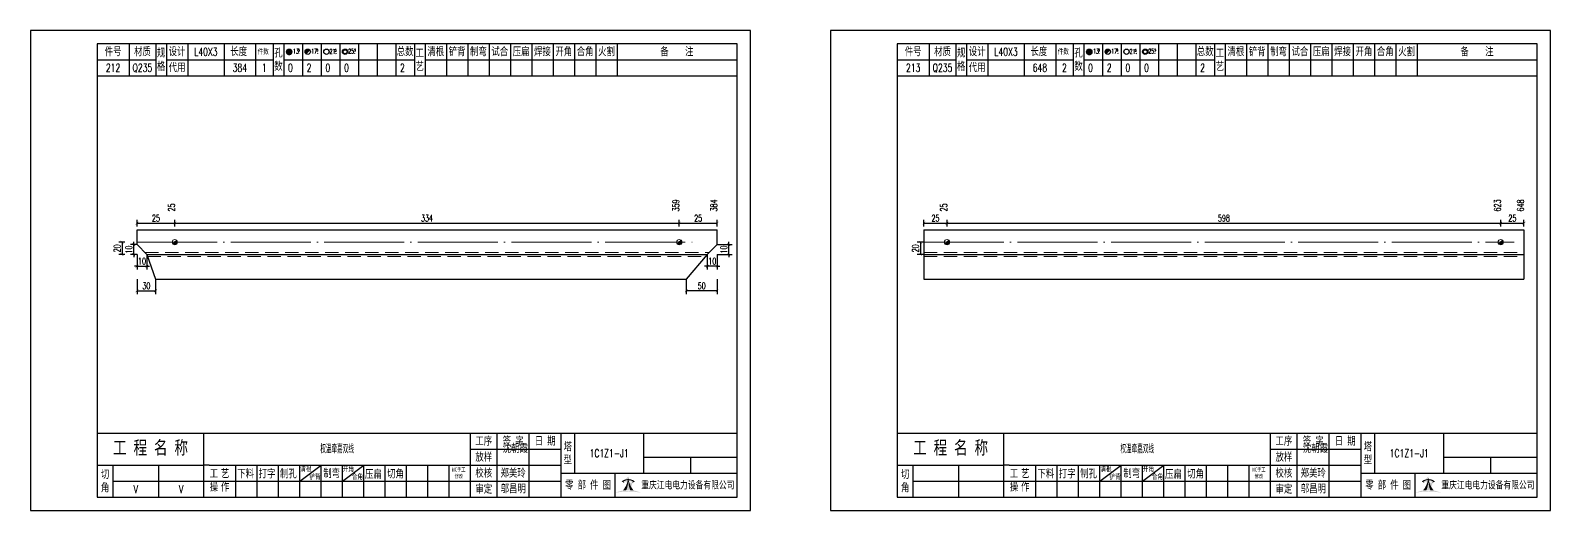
# Model space of a CAD drawing. Header units: millimetres. Extents: x -524 to 9570, y -2481 to 180.
# Drawn here: x 3300 to 3870, y -600 to -420 of the extents above; entities that cross this region are included whole.
import ezdxf
from ezdxf.enums import TextEntityAlignment as Align

# ---------------------------------------------------------------- set-up
doc = ezdxf.new("R2010")
doc.units = ezdxf.units.MM
doc.header["$LTSCALE"] = 20
doc.header["$PDMODE"] = 1
doc.linetypes.add('DASHDOT2X', pattern=[1.75, 1.5, -0.125, 0, -0.125])
doc.linetypes.add('HIDDEN', pattern=[0.375, 0.25, -0.125])
for name, color, linetype, lineweight in [('1', 7, 'Continuous', 25), ('11', 1, 'Continuous', 13), ('2', 1, 'HIDDEN', 13), ('5', 7, 'Continuous', 13), ('7', 3, 'DASHDOT2X', 13)]:
    doc.layers.add(name, color=color, linetype=linetype, lineweight=lineweight)
doc.styles.get("Standard").update_dxf_attribs({"font": 'simplex', "width": 0.7, "bigfont": 'gbhzfs.shx'})
doc.styles.add('SYMBOL_TXT', font='txt.shx', dxfattribs={"width": 0.6})
doc.styles.add('TITLE_TXT', font='simplex.shx', dxfattribs={"width": 0.75, "height": 2.5, "bigfont": 'gbhzfs.shx'})
doc.dimstyles.get("Standard").update_dxf_attribs({"dimtxt": 2.5, "dimasz": 1, "dimexe": 1.25, "dimexo": 0, "dimgap": 0.63, "dimtad": 1, "dimzin": 0, "dimdsep": 46, "dimtxsty": 'standard', "dimblk": 'ARCHTICK', "dimblk1": 'ARCHTICK', "dimblk2": 'ARCHTICK', "dimcen": 0.09, "dimadec": 0, "dimazin": 0, "dimtfac": 1, "dimtdec": 1, "dimtix": 1, "dimtmove": 2, "dimatfit": 3, "dimfxl": 0, "dimtolj": 1, "dimtzin": 0, "dimarcsym": 0})
pattern_1 = [(0, (-3, 0), (0, 0.0125), [])]

# ---------------------------------------------------------------- blocks, each defined once
blk = doc.blocks.new('M12_HOLE')
h = blk.add_hatch()
h.set_pattern_fill('LINE', scale=0.1, style=0)
h.set_pattern_definition(pattern_1)
h.paths.add_polyline_path([(-5, 0, 1), (-1, 0, 1)])
at = {"color": 7}
blk.add_circle((-3, 0), 2, dxfattribs=at)
at = {"color": 7, "attachment_point": 1, "style": 'SYMBOL_TXT'}
for s, insert, char_height, width in [('13\\f??|b0|i0|c0|p54;.', (-0.1170648347537053, 2.110404609075999), 3.5, 5.707453662650948), ('5', (3.739322910876695, 2.264550918150206), 1.8, 2.930899999712656)]:
    blk.add_mtext(s, dxfattribs=dict(at, insert=insert, char_height=char_height, width=width))
blk = doc.blocks.new('M16_HOLE')
h = blk.add_hatch()
h.set_pattern_fill('LINE', scale=0.1, style=0)
h.set_pattern_definition(pattern_1)
h.paths.add_polyline_path([(-1.585786437626905, 1.414213562373095, 0.668178637919299), (-5, 0, 0.198912367379658), (-4.414213562373095, -1.414213562373095)])
at = {"color": 7}
blk.add_circle((-3, 0), 2, dxfattribs=at)
at = {"color": 7, "attachment_point": 1, "style": 'SYMBOL_TXT'}
for s, insert, char_height, width in [('17.', (-0.443935574240129, 2.13042063441452), 3.5, 6.3164), ('5', (3.564570640825252, 2.25180437378188), 1.8, 1.822)]:
    blk.add_mtext(s, dxfattribs=dict(at, insert=insert, char_height=char_height, width=width))
blk = doc.blocks.new('M20_HOLE')
at = {"color": 7}
blk.add_circle((-3, 0), 2, dxfattribs=at)
at = {"color": 7, "attachment_point": 1, "style": 'SYMBOL_TXT'}
for s, insert, char_height, width in [('21.', (-0.6868754558352066, 2.009036737063269), 3.5, 6.0735), ('5', (3.321630759230175, 2.009036737063269), 1.8, 1.4576)]:
    blk.add_mtext(s, dxfattribs=dict(at, insert=insert, char_height=char_height, width=width))
blk = doc.blocks.new('M24_HOLE')
at = {"color": 7}
for radius in [2, 1.5]:
    blk.add_circle((-3, 0), radius, dxfattribs=at)
at = {"color": 7, "attachment_point": 1, "style": 'SYMBOL_TXT'}
for s, insert, char_height, width in [('25.', (-0.6868754558352066, 2.13042063441452), 3.5, 2.4294), ('5', (3.928980201610216, 2.25180437378188), 1.8, 1.9435)]:
    blk.add_mtext(s, dxfattribs=dict(at, insert=insert, char_height=char_height, width=width))
blk = doc.blocks.new('A$C1E394B87')
for p, q in [((270, 180), (0, 180)), ((0, 180), (0, 0)), ((270, 0), (270, 180)), ((0, 0), (270, 0))]:
    blk.add_line(p, q)
blk = doc.blocks.new('JgCard')
h = blk.add_hatch(color=256)
edge = h.paths.add_edge_path()
edge.add_arc((223.8016524729837, -21.84717885384339), 29.00860721842082, 79.81716678233735, 89.27812697573944)
edge.add_arc((224.5325955616654, -21.84717885384339), 29.00860721842082, 90.72187302426055, 100.1828332176626)
edge.add_arc((224.0279874541857, -3.830853464385541), 11.50536553551401, 89.30709440376557, 113.6959925615352, ccw=False)
edge.add_arc((224.3062605804644, -3.830853464385541), 11.50536553551401, 66.30400743846491, 90.69290559623443, ccw=False)
edge = h.paths.add_edge_path()
edge.add_arc((233.0302112674253, 13.18449056462987), 8.873034629199061, 191.5208225546964, 219.6965150385776)
edge.add_arc((215.3040367672247, 13.18449056462987), 8.873034629199061, 320.3034849614224, 348.4791774453036)
edge.add_arc((214.0326012329333, 11.43447699248611), 10.13453382683302, 338.1301204334909, 359.9154198731663)
edge.add_arc((234.3016468017167, 11.43447699248611), 10.13453382683302, 180.0845801266699, 201.8698795665091)
edge.add_line((225.937925765641, 10.90576856469295), (225.6552856147136, 10.35609493506945))
edge.add_arc((224.1679533083088, 7.853493107532699), 3.957321353349253, 91.41975307934291, 127.4827228769255)
edge.add_arc((215.3040367672247, 13.18449056462987), 8.873034629199061, 351.0860103832611, 357.2867084751834)
edge.add_line((222.396322269009, 10.90576856469295), (222.6789624199364, 10.35609493506945))
edge.add_line((222.6789624199364, 10.35609493506945), (221.7697188924139, 10.86032854938844))
edge.add_line((225.6552856147136, 10.35609493506945), (226.5654915637542, 10.86086227359522))
edge.add_arc((224.2330238305049, 7.883670059543192), 3.536460377387214, 93.80567765797379, 121.2894356209631)
edge.add_arc((224.1012242041452, 7.883670059543192), 3.536460377387214, 58.7105643790368, 86.1943223420262)
edge.add_arc((224.1679533083088, 7.853493107532699), 3.957321353349253, 52.53023982105776, 88.60436076552203)
edge.add_arc((233.0302112674253, 13.18449056462987), 8.873034629199061, 182.7132915248167, 188.9137221835162)
edge.add_line((224.1671240173246, 11.44943760304955), (224.1671240173246, 11.41951638194644))
blk.add_hatch(color=256).paths.add_polyline_path([(224.1671240173246, 11.41951638190653, 0.09534363958971465), (224.8964730213393, 7.65936347788454, -0.02857973389665951), (226.2029576453306, 7.517096850535836, -0.1235627947319866), (224.3359488967444, 11.41233217421416, -0.1204986991669159), (225.937925765641, 10.90576856469295), (225.6552856147136, 10.35609493506945), (226.5654915637542, 10.86086227359522, 0.5402417223769541), (226.575360567148, 10.99431825130466, 0.158715983985349), (224.2643381876442, 11.80964050730302, -0.02706108524003999), (224.1671240173246, 12.76445731824299, -0.02706225299216489), (224.0699034296731, 11.80959959181416, 0.1586661026302013), (221.7598355252794, 10.99377351487396, 0.5401762534625951), (221.7697205382283, 10.86032763670437, -5.881062471050359e-06), (221.7697188924139, 10.86032854938844), (222.6789624199364, 10.35609493506945), (222.396322269009, 10.90576856469295, -0.1204986991669226), (223.9982991379056, 11.41233217421416, -0.1235627947319868), (222.1312903893195, 7.517096850535836, -0.0285797338966575), (223.4377750133108, 7.65936347788454, 0.09534363958971454)])
for p, q in [((265, 175), (25, 175)), ((25, 175), (25, 5)), ((37, 175), (37, 163)), ((47, 175), (47, 163)), ((51, 175), (51, 163)), ((59, 175), (59, 163)), ((72.61005959575064, 175), (72.61005959575061, 163)), ((84.43573710762382, 175), (84.43573710762382, 163)), ((91, 175), (91, 163)), ((95, 175), (95, 163)), ((102, 175), (102, 163)), ((109, 175), (109, 163)), ((116, 175), (116, 163)), ((123, 175), (123, 163)), ((130, 175), (130, 163)), ((137, 175), (137, 163)), ((144, 175), (144, 163)), ((148, 175), (148, 163)), ((156, 175), (156, 163)), ((164, 175), (164, 163)), ((172, 175), (172, 163)), ((180, 175), (180, 163)), ((188, 175), (188, 163)), ((196, 175), (196, 163)), ((204, 175), (204, 163)), ((212, 175), (212, 163)), ((220, 175), (220, 163)), ((265, 5), (265, 175)), ((25, 169), (47, 169)), ((51, 168.9999999999999), (91, 168.9999999999999)), ((95, 168.9999999999999), (144, 168.9999999999999)), ((148, 169), (265, 169)), ((25, 163), (265, 163)), ((25, 29), (265, 29)), ((65, 17), (65, 29)), ((165, 5), (165, 29)), ((175, 5), (175, 29)), ((187, 5), (187, 29)), ((199, 5), (199, 29)), ((204, 29), (204, 14)), ((230, 14), (230, 29)), ((165, 23), (199, 23)), ((230, 20), (265, 20)), ((247.5, 20), (247.5, 14)), ((25, 17), (65, 17)), ((31, 5), (31, 17)), ((48, 17), (48, 5)), ((65, 5), (65, 17)), ((67, 17), (65, 17)), ((67, 17), (165, 17)), ((77, 5), (77, 17)), ((85, 5), (85, 17)), ((93, 5), (93, 17)), ((101, 5), (101, 17)), ((101, 11), (109, 17)), ((109, 5), (109, 17)), ((117, 5), (117, 17)), ((117, 11), (125, 17)), ((125, 5), (125, 17)), ((133, 5), (133, 17)), ((141, 5), (141, 17)), ((149, 5), (149, 17)), ((157, 5), (157, 17)), ((165, 17), (199, 17)), ((199, 14), (265, 14)), ((219.0802760739607, 14), (219.0802760739607, 5)), ((31, 11), (65, 11)), ((65, 11), (165, 11)), ((165, 11), (199, 11)), ((25, 5), (265, 5))]:
    blk.add_line(p, q)
blk.add_lwpolyline([(96.0334779468642, 171.9855941999696, -1), (98.0334779468642, 171.9855941999696, -1)], format="xyb", close=True)
for p in [(65.8050297978753, 166), (145, 96)]:
    blk.add_point(p)
blk.add_blockref('A$C1E394B87', (0, 0))
at = {"xscale": 0.5, "yscale": 0.5, "zscale": 0.5}
for name, p in [('M12_HOLE', (98.5334779468642, 171.9855941999696)), ('M16_HOLE', (105.5, 171.9999999999999)), ('M20_HOLE', (112.5, 171.9999999999999)), ('M24_HOLE', (119.5, 171.9999999999999))]:
    blk.add_blockref(name, p, dxfattribs=at)
at = {"attachment_point": 5, "style": 'TITLE_TXT'}
for s, insert, char_height, width in [('{\\fSimHei|b0|i0|c134|p2;件号}', (31, 172), 3, 15), ('{\\fSimHei|b0|i0|c134|p2;材质}', (42, 172), 3, 8), ('{\\fSimHei|b0|i0|c134|p2;规格}', (49, 169), 3, 4), ('{\\fSimHei|b0|i0|c134|p2;设计}', (55, 171.9999999999999), 3, 8.000000000000014), ('{\\fSimHei|b0|i0|c134|p2;长度}', (78.11684221050325, 172.0531705390044), 3, 8), ('{\\fSimHei|b0|i0|c134|p2;件数}', (87.3041250533895, 171.9999999999999), 2, 8.8244), ('{\\fSimHei|b0|i0|c134|p2;孔数}', (93, 169), 3, 4), ('{\\fSimHei|b0|i0|c134|p2;总数}', (140.5, 171.9999999999999), 3, 7), ('{\\fSimHei|b0|i0|c134|p2;工\\P艺}', (146, 169), 3, 4), ('{\\fSimHei|b0|i0|c134|p2;清根}', (152, 172), 3, 8), ('{\\fSimHei|b0|i0|c134|p2;铲背}', (160, 172), 3, 8), ('{\\fSimHei|b0|i0|c134|p2;制弯}', (168, 172), 3, 8.000000000000028), ('{\\fSimHei|b0|i0|c134|p2;试合}', (176, 172), 3, 8), ('{\\fSimHei|b0|i0|c134|p2;压扁}', (184, 172), 3, 8), ('{\\fSimHei|b0|i0|c134|p2;焊接}', (192, 172), 3, 8), ('{\\fSimHei|b0|i0|c134|p2;开角}', (200, 172), 3, 8.000000000000057), ('{\\fSimHei|b0|i0|c134|p2;合角}', (208, 172), 3, 8), ('{\\fSimHei|b0|i0|c134|p2;火割}', (216, 172), 3, 8), ('{\\fSimHei|b0|i0|c134|p2;备    注}', (242.3967818627186, 171.9765054582008), 3, 22), ('{\\fSimHei|b0|i0|c134|p2;代用}', (55, 166), 3, 8), ('{\\fSimHei|b0|i0|c134|p2;工 程 名 称}', (45.04268864723963, 23.33842704880232), 5, 47.33333333333334), ('{\\fSimHei|b0|i0|c134|p2;工序}', (170, 26), 3, 10), ('{\\fSimHei|b0|i0|c134|p2;签 字}', (181, 26), 3, 12), ('{\\fSimHei|b0|i0|c134|p2;^I沈朝霞}', (181.0520504248258, 23.27747906449889), 3, 12), ('{\\fSimHei|b0|i0|c134|p2;日 期}', (193, 26), 3, 12), ('{\\fSimHei|b0|i0|c134|p2;塔\\P型}', (201.5, 21.5), 3, 5.000000000000028), ('{\\fSimHei|b0|i0|c134|p2;放样}', (170, 20), 3, 10), ('{\\fSimHei|b0|i0|c134|p2;切\\P角}', (28, 11), 3, 6.000000000000004), ('{\\fSimHei|b0|i0|c134|p2;工\\P操}', (68.78408056366106, 11.29930144135182), 3, 6.000000000000004), ('{\\fSimHei|b0|i0|c134|p2;艺\\P作}', (73.01340619218274, 11.29930144135182), 3, 6.000000000000004), ('{\\fSimHei|b0|i0|c134|p2;下料}', (80.74376492044746, 13.75191016783555), 3, 8), ('{\\fSimHei|b0|i0|c134|p2;打字}', (88.74376492044746, 13.75191016783555), 3, 8), ('{\\fSimHei|b0|i0|c134|p2;制孔}', (96.74376492044746, 13.75191016783555), 3, 8.000000000000028), ('{\\fSimHei|b0|i0|c134|p2;清根}', (103.3080888185272, 15.56254542211099), 2, 8), ('{\\fSimHei|b0|i0|c134|p2;铲背}', (106.6982872637203, 12.58010217278223), 2, 8), ('{\\fSimHei|b0|i0|c134|p2;制弯}', (112.9524832210667, 13.86807755023182), 3, 8.000000000000028), ('{\\fSimHei|b0|i0|c134|p2;开角}', (119.2123351337376, 15.54156681030855), 2, 8.000000000000057), ('{\\fSimHei|b0|i0|c134|p2;合角}', (122.601153766583, 12.67610618408509), 2, 8), ('{\\fSimHei|b0|i0|c134|p2;压扁}', (128.5896913500159, 13.56672241423536), 3, 8), ('{\\fSimHei|b0|i0|c134|p2;切角}', (136.8970089545677, 13.6938446517654), 3, 8), ('{\\fSimHei|b0|i0|c134|p2;NC手工修改}', (160.6311373906198, 14.05820252967675), 1.5, 6.204069777279955), ('{\\fSimHei|b0|i0|c134|p2;校核}', (170, 14), 3, 10.00000000000003), ('{\\fSimHei|b0|i0|c134|p2;郑美玲}', (181, 14), 3, 12), ('{\\fSimHei|b0|i0|c134|p2;零 部 件 图}', (209.0827348158753, 9.5), 3, 30.76131175444226), ('{\\fSimHei|b0|i0|c134|p2;重庆江电电力设备有限公司}', (246.5086378857131, 9.475432444103376), 2.772000000000001, 63.29400000000002), ('{\\fSimHei|b0|i0|c134|p2;审定}', (170, 8), 3, 10), ('{\\fSimHei|b0|i0|c134|p2;邬昌明}', (181.0428184060297, 8.12303372435349), 3, 12)]:
    blk.add_mtext(s, dxfattribs=dict(at, insert=insert, char_height=char_height, width=width))
blk = doc.blocks.new('M16')
for p, q in [((-0.7071067811865476, -0.7071067811865476), (0.7071067811865475, 0.7071067811865475)), ((-0.4, 4.898425415289509e-17), (0.4, 0)), ((2.449212707644755e-17, 0.4), (0, -0.4))]:
    blk.add_line(p, q)
blk.add_circle((0, 0), 1)
for centre, radius, end in [((0, 0), 0.8, 45.00000000000001), ((0, 0), 0.6, 45.00000000000001), ((0, 0), 0.4, 45.00000000000001), ((-5.551115123125783e-17, -5.551115123125783e-17), 0.2, 45)]:
    blk.add_arc(centre, radius, 225, end)
blk = doc.blocks.new('_ArchTick')
at = {"color": 0, "linetype": 'ByBlock', "const_width": 0.15}
blk.add_lwpolyline([(-0.5, -0.5), (0.5, 0.5)], dxfattribs=at)
blk = doc.blocks.new('*D473')
at = {"layer": '11', "color": 0, "lineweight": -2}
for p, q in [((3340, -504), (3340, -509.625)), ((3343.700000000001, -504), (3343.700000000001, -509.625)), ((3340, -508.375), (3339, -508.375)), ((3340, -508.375), (3343.700000000001, -508.375)), ((3343.700000000001, -508.375), (3344.700000000001, -508.375))]:
    blk.add_line(p, q, dxfattribs=at)
at = {"layer": 'Defpoints', "color": 0}
for p in [(3340, -504), (3343.700000000001, -504), (3343.700000000001, -508.375)]:
    blk.add_point(p, dxfattribs=at)
at = {"layer": '11', "color": 0, "lineweight": -2}
blk.add_blockref('_ArchTick', (3340, -508.375), dxfattribs=at)
at = {"layer": '11', "color": 0, "lineweight": -2, "rotation": 180}
blk.add_blockref('_ArchTick', (3343.700000000001, -508.375), dxfattribs=at)
at = {"layer": '11', "color": 0, "insert": (3341.85, -506.495), "char_height": 2.5, "attachment_point": 5}
blk.add_mtext('\\A1;10', dxfattribs=at)
blk = doc.blocks.new('*D474')
at = {"layer": '11', "color": 0, "lineweight": -2}
for p, q in [((3340, -500.3), (3337.5, -500.3)), ((3338.75, -500.3), (3338.75, -499.3)), ((3338.75, -504), (3338.75, -500.3)), ((3340, -504), (3337.5, -504)), ((3338.75, -504), (3338.75, -505))]:
    blk.add_line(p, q, dxfattribs=at)
at = {"layer": 'Defpoints', "color": 0}
for p in [(3338.75, -500.3), (3340, -500.3), (3340, -504)]:
    blk.add_point(p, dxfattribs=at)
at = {"layer": '11', "color": 0, "lineweight": -2}
for p, rotation in [((3338.75, -500.3), 270), ((3338.75, -504), 90)]:
    blk.add_blockref('_ArchTick', p, dxfattribs=dict(at, rotation=rotation))
at = {"layer": '11', "color": 0, "insert": (3336.87, -502.1499999999995), "char_height": 2.5, "attachment_point": 5, "rotation": 90}
blk.add_mtext('\\A1;10', dxfattribs=at)
blk = doc.blocks.new('*D475')
at = {"layer": '11', "color": 0, "lineweight": -2}
for p, q in [((3545.9375, -513.25), (3545.9375, -518.875)), ((3557.5, -517.625), (3545.9375, -517.625)), ((3557.5, -513.25), (3557.5, -518.875))]:
    blk.add_line(p, q, dxfattribs=at)
at = {"layer": 'Defpoints', "color": 0}
for p in [(3545.9375, -513.25), (3545.9375, -517.625), (3557.5, -513.25)]:
    blk.add_point(p, dxfattribs=at)
at = {"layer": '11', "color": 0, "lineweight": -2, "rotation": 180}
blk.add_blockref('_ArchTick', (3545.9375, -517.625), dxfattribs=at)
at = {"layer": '11', "color": 0, "lineweight": -2}
blk.add_blockref('_ArchTick', (3557.5, -517.625), dxfattribs=at)
at = {"layer": '11', "color": 0, "insert": (3551.71875, -515.745), "char_height": 2.5, "attachment_point": 5}
blk.add_mtext('\\A1;50', dxfattribs=at)
blk = doc.blocks.new('*D476')
at = {"layer": '11', "color": 0, "lineweight": -2}
for p, q in [((3553.799999999999, -504), (3553.799999999999, -509.625)), ((3557.5, -504), (3557.5, -509.625)), ((3553.799999999999, -508.375), (3552.799999999999, -508.375)), ((3557.5, -508.375), (3553.799999999999, -508.375)), ((3557.5, -508.375), (3558.5, -508.375))]:
    blk.add_line(p, q, dxfattribs=at)
at = {"layer": 'Defpoints', "color": 0}
for p in [(3553.799999999999, -504), (3557.5, -504), (3553.799999999999, -508.375)]:
    blk.add_point(p, dxfattribs=at)
at = {"layer": '11', "color": 0, "lineweight": -2}
blk.add_blockref('_ArchTick', (3553.799999999999, -508.375), dxfattribs=at)
at = {"layer": '11', "color": 0, "lineweight": -2, "rotation": 180}
blk.add_blockref('_ArchTick', (3557.5, -508.375), dxfattribs=at)
at = {"layer": '11', "color": 0, "insert": (3555.65, -506.495), "char_height": 2.5, "attachment_point": 5}
blk.add_mtext('\\A1;10', dxfattribs=at)
blk = doc.blocks.new('*D477')
at = {"layer": '11', "color": 0, "lineweight": -2}
for p, q in [((3557.5, -500.3), (3563.125, -500.3)), ((3561.875, -500.3), (3561.875, -499.3)), ((3561.875, -504), (3561.875, -500.3)), ((3557.5, -504), (3563.125, -504)), ((3561.875, -504), (3561.875, -505))]:
    blk.add_line(p, q, dxfattribs=at)
at = {"layer": 'Defpoints', "color": 0}
for p in [(3557.5, -500.3), (3561.875, -500.3), (3557.5, -504)]:
    blk.add_point(p, dxfattribs=at)
at = {"layer": '11', "color": 0, "lineweight": -2}
for p, rotation in [((3561.875, -500.3), 270), ((3561.875, -504), 90)]:
    blk.add_blockref('_ArchTick', p, dxfattribs=dict(at, rotation=rotation))
at = {"layer": '11', "color": 0, "insert": (3559.995, -502.1499999999994), "char_height": 2.5, "attachment_point": 5, "rotation": 90}
blk.add_mtext('\\A1;10', dxfattribs=at)
blk = doc.blocks.new('*D478')
at = {"layer": '1', "color": 0, "lineweight": -2}
for p, q in [((3335.375, -499.375), (3333.125, -499.375)), ((3334.375, -499.375), (3334.375, -504)), ((3335.375, -504), (3333.125, -504))]:
    blk.add_line(p, q, dxfattribs=at)
at = {"layer": 'Defpoints', "color": 0}
for p in [(3335.375, -499.375), (3334.375, -504), (3335.375, -504)]:
    blk.add_point(p, dxfattribs=at)
at = {"layer": '1', "color": 0, "lineweight": -2}
for p, rotation in [((3334.375, -499.375), 90), ((3334.375, -504), 270)]:
    blk.add_blockref('_ArchTick', p, dxfattribs=dict(at, rotation=rotation))
at = {"layer": '1', "color": 0, "insert": (3332.495, -501.6874999999995), "char_height": 2.5, "attachment_point": 5, "rotation": 90}
blk.add_mtext('\\A1;20', dxfattribs=at)
blk = doc.blocks.new('*D482')
at = {"layer": '1', "color": 0, "lineweight": -2}
for p, q in [((3634.75, -499.375), (3632.5, -499.375)), ((3633.75, -499.375), (3633.75, -504)), ((3634.75, -504), (3632.5, -504))]:
    blk.add_line(p, q, dxfattribs=at)
at = {"layer": 'Defpoints', "color": 0}
for p in [(3634.75, -499.375), (3633.75, -504), (3634.75, -504)]:
    blk.add_point(p, dxfattribs=at)
at = {"layer": '1', "color": 0, "lineweight": -2}
for p, rotation in [((3633.75, -499.375), 90), ((3633.75, -504), 270)]:
    blk.add_blockref('_ArchTick', p, dxfattribs=dict(at, rotation=rotation))
at = {"layer": '1', "color": 0, "insert": (3631.87, -501.6874999999994), "char_height": 2.5, "attachment_point": 5, "rotation": 90}
blk.add_mtext('\\A1;20', dxfattribs=at)

msp = doc.modelspace()

# ---------------------------------------------------------------- linework, layer by layer
at = {"layer": '1'}
for p, q in [((3340, -500.3), (3340, -494.75)), ((3340, -494.75), (3557.5, -494.75)), ((3557.5, -500.3), (3557.5, -494.75)), ((3635, -494.75), (3635, -513.25)), ((3635, -494.75), (3860, -494.75)), ((3860, -494.75), (3860, -513.25)), ((3340, -500.3), (3343.700000000001, -504)), ((3557.5, -500.3), (3553.799999999999, -504)), ((3343.700000000001, -504), (3346.9375, -513.25)), ((3343.700000000001, -504), (3553.799999999999, -504)), ((3553.799999999999, -504), (3545.9375, -513.25)), ((3635, -504), (3860, -504)), ((3346.9375, -513.25), (3545.9375, -513.25)), ((3635, -513.25), (3860, -513.25))]:
    msp.add_line(p, q, dxfattribs=at)
at = {"layer": '2'}
for p, q in [((3343.00625, -503.30625), (3554.49375, -503.30625)), ((3343.942812499999, -504.69375), (3553.210312499999, -504.69375)), ((3635, -503.30625), (3860, -503.30625)), ((3635, -504.69375), (3860, -504.69375))]:
    msp.add_line(p, q, dxfattribs=at)
at = {"layer": '7'}
for p, q in [((3340, -499.375), (3548.277493206502, -499.375)), ((3635, -499.375), (3856.310995602855, -499.375))]:
    msp.add_line(p, q, dxfattribs=at)

# ---------------------------------------------------------------- block references
at = {"layer": '1'}
for p in [(3300, -600), (3600, -600)]:
    msp.add_blockref('JgCard', p, dxfattribs=at)
at = {"layer": '5'}
for p in [(3354.155814290147, -499.375), (3543.277493206502, -499.375), (3643.680216516968, -499.375), (3851.310995602855, -499.375)]:
    msp.add_blockref('M16', p, dxfattribs=at)

# ---------------------------------------------------------------- texts
at = {"layer": '1', "width": 0.7}
for s, p in [('L40X3', (3365.805029797875, -428)), ('L40X3', (3665.805029797875, -428)), ('212', (3331, -434)), ('Q235', (3342, -434)), ('384', (3378.522898351686, -434)), ('1', (3387.717868553811, -434)), ('0', (3397.5, -434)), ('2', (3404.5, -434)), ('0', (3411.5, -434)), ('0', (3418.5, -434)), ('2', (3439.5, -434)), ('213', (3631, -434)), ('Q235', (3642, -434)), ('648', (3678.522898351686, -434)), ('2', (3687.717868553811, -434)), ('0', (3697.5, -434)), ('2', (3704.5, -434)), ('0', (3711.5, -434)), ('0', (3718.5, -434)), ('2', (3739.5, -434)), ('权温牵嘉双线', (3415, -577)), ('权温牵嘉双线', (3715, -577)), ('1C1Z1-J1', (3517, -578.5)), ('1C1Z1-J1', (3817, -578.5)), ('V', (3339.5, -592)), ('V', (3356.5, -592))]:
    msp.add_text(s, height=3, dxfattribs=at).set_placement(p, align=Align.MIDDLE_CENTER)
for s, p in [('359', (3543.277493206502, -487.875)), ('384', (3557.5, -487.875)), ('623', (3851.310995602855, -487.875)), ('648', (3860, -487.875)), ('25', (3354.155814290147, -487.875)), ('25', (3643.680216516968, -487.875))]:
    msp.add_text(s, height=2.5, rotation=90, dxfattribs=at).set_placement(p)

# ---------------------------------------------------------------- dimensions: what is measured, and where the dimension line sits
at = {"layer": '1'}
for base, p1, p2, picture, middle in [((3334.375, -504), (3335.375, -499.375), (3335.375, -504), '*D478', (3332.495, -501.6874999999995)), ((3633.75, -504), (3634.75, -499.375), (3634.75, -504), '*D482', (3631.87, -501.6874999999994))]:
    dim = msp.add_linear_dim(base=base, p1=p1, p2=p2, angle=90, text='20', dimstyle='standard', override={"dimtxt": 2.5}, dxfattribs=at)
    dim.commit()
    dim.dimension.update_dxf_attribs({"geometry": picture, "text_midpoint": middle})
at = {"layer": '11'}
for base, p1, p2, text in [((3354.155814290147, -492.25), (3340, -493.5), (3354.155814290147, -493.5), '25'), ((3543.277493206502, -492.25), (3354.155814290147, -493.5), (3543.277493206502, -493.5), '334'), ((3557.5, -492.25), (3543.277493206502, -493.5), (3557.5, -493.5), '25'), ((3643.680216516968, -492.25), (3635, -493.5), (3643.680216516968, -493.5), '25'), ((3851.310995602855, -492.25), (3643.680216516968, -493.5), (3851.310995602855, -493.5), '598'), ((3860, -492.25), (3851.310995602855, -493.5), (3860, -493.5), '25'), ((3346.9375, -517.625), (3340, -513.25), (3346.9375, -513.25), '30')]:
    msp.add_linear_dim(base=base, p1=p1, p2=p2, text=text, dimstyle='standard', override={"dimtxt": 2.5}, dxfattribs=at).render()
for base, p1, p2, picture, middle in [((3338.75, -500.3), (3340, -504), (3340, -500.3), '*D474', (3336.87, -502.1499999999995)), ((3561.875, -500.3), (3557.5, -504), (3557.5, -500.3), '*D477', (3559.995, -502.1499999999994))]:
    dim = msp.add_linear_dim(base=base, p1=p1, p2=p2, angle=90, text='10', dimstyle='standard', override={"dimtxt": 2.5}, dxfattribs=at)
    dim.commit()
    dim.dimension.update_dxf_attribs({"geometry": picture, "text_midpoint": middle})
for base, p1, p2, text, picture, middle in [((3343.700000000001, -508.375), (3340, -504), (3343.700000000001, -504), '10', '*D473', (3341.85, -506.495)), ((3553.799999999999, -508.375), (3557.5, -504), (3553.799999999999, -504), '10', '*D476', (3555.65, -506.495)), ((3545.9375, -517.625), (3557.5, -513.25), (3545.9375, -513.25), '50', '*D475', (3551.71875, -515.745))]:
    dim = msp.add_linear_dim(base=base, p1=p1, p2=p2, text=text, dimstyle='standard', override={"dimtxt": 2.5}, dxfattribs=at)
    dim.commit()
    dim.dimension.update_dxf_attribs({"geometry": picture, "text_midpoint": middle})

doc.saveas('drawing.dxf')
